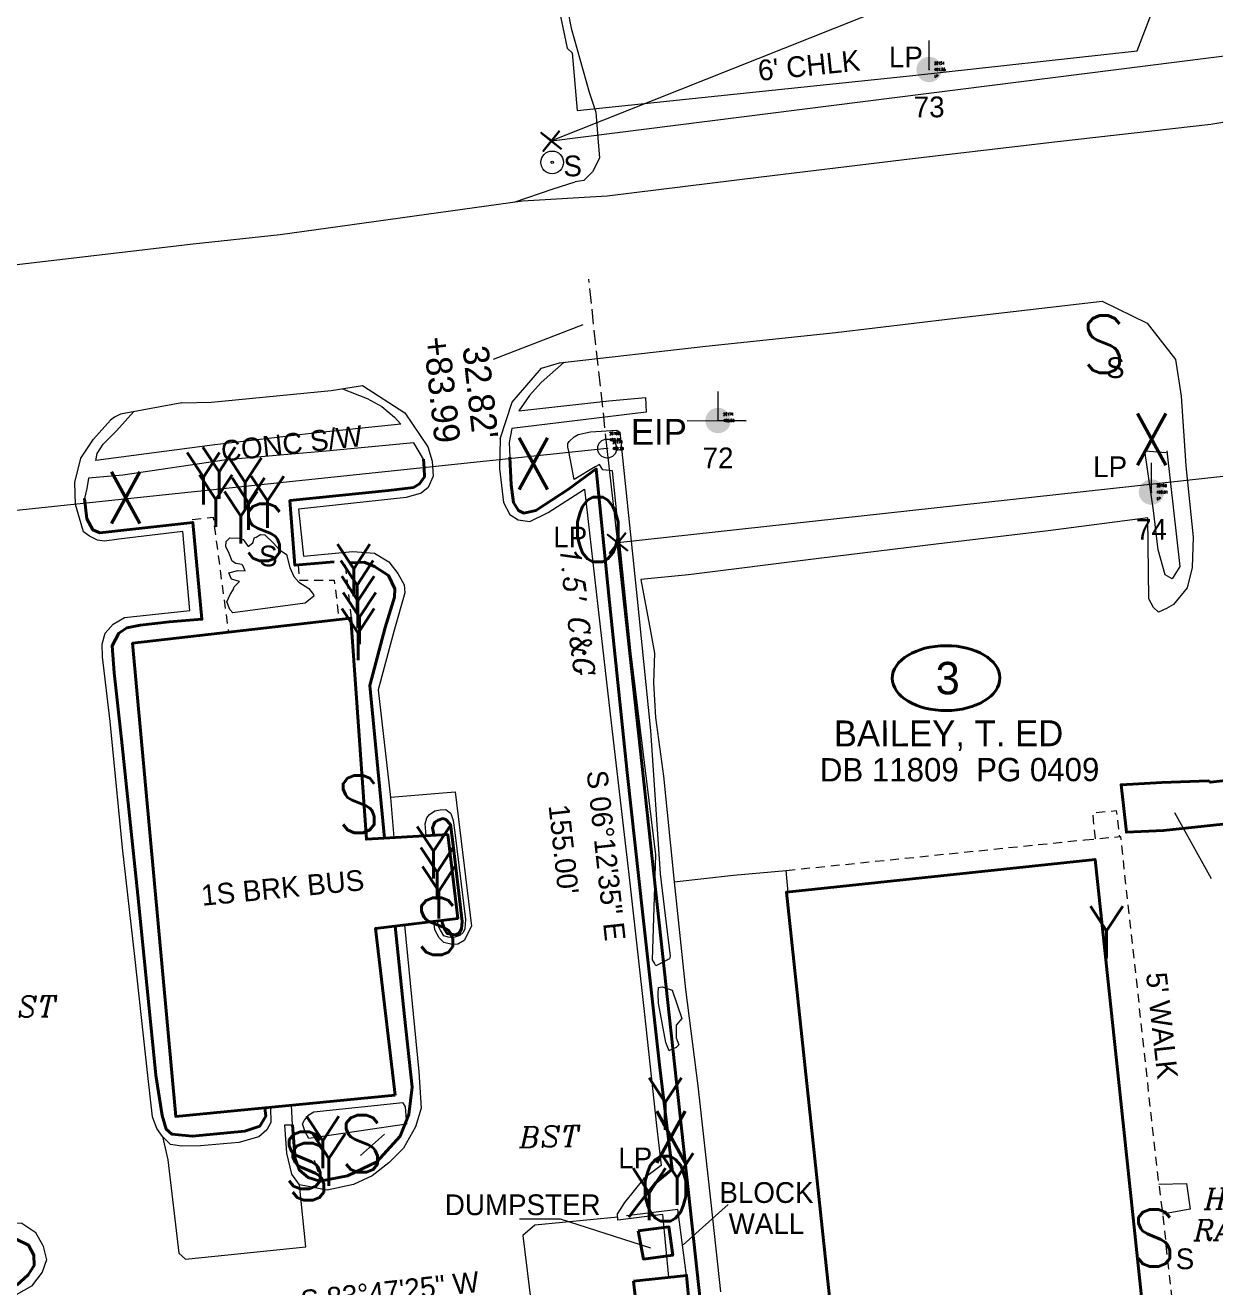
# Model space of a CAD drawing. Extents: x 2081991 to 2084654, y 739892 to 742657.
# Drawn here: x 2082209.9 to 2082439.1, y 741020.6 to 741263.8 of the extents above; entities that cross this region are included whole.
import ezdxf
from ezdxf.enums import TextEntityAlignment as Align

# ---------------------------------------------------------------- set-up
doc = ezdxf.new("R2010")
doc.units = 0
doc.header["$MEASUREMENT"] = 0
doc.linetypes.add('DGN Style 2', pattern=[2.872098, 1.723259, -1.148839])
doc.linetypes.add('DGN Style 3', pattern=[4.020938, 2.872099, -1.148839])
for name, color, linetype, lineweight in [('Exist Building', 30, 'Continuous', 40), ('Exist Building Leader', 30, 'Continuous', 13), ('Exist Building Paved Walk Topo', 30, 'DGN Style 2', 13), ('Exist Building Paved Walk Topo Text', 30, 'Continuous', 13), ('Exist Building Text', 30, 'Continuous', 13), ('Exist Other Culture Area Outline', 30, 'Continuous', 13), ('Exist Other Culture Area Outline Leader', 30, 'Continuous', 13), ('Exist Other Culture Area Outline Text', 30, 'Continuous', 13), ('Exist Other Culture Fence Line', 30, 'Continuous', 13), ('Exist Other Culture Fence Line Text', 30, 'Continuous', 13), ('Exist Other Culture Sign CELL', 30, 'Continuous', 13), ('Exist Other Culture Sign Text', 30, 'Continuous', 13), ('Exist Property Corner CELL', 6, 'Continuous', 30), ('Exist Property Deed Book Text', 6, 'Continuous', 40), ('Exist Property Iron Pin CELL', 6, 'Continuous', 13), ('Exist Property Iron Pin Cogo Elevation', 6, 'Continuous', 0), ('Exist Property Iron Pin Cogo Number', 6, 'Continuous', 0), ('Exist Property Iron Pin Text', 6, 'Continuous', 13), ('Exist Property Line', 6, 'Continuous', 40), ('Exist Property Line Text', 6, 'Continuous', 13), ('Exist Property Owner Text', 6, 'Continuous', 40), ('Exist Property Tie Line', 7, 'DGN Style 3', 13), ('Exist Property Tie Line Leader', 7, 'Continuous', 13), ('Exist Property Tie Line Text', 7, 'Continuous', 13), ('Exist Right of Way Line', 6, 'Continuous', 13), ('Exist Roads EOP', 2, 'Continuous', 13), ('Exist Roads EOP Other', 2, 'Continuous', 13), ('Exist Roads EOP Other Text', 2, 'Continuous', 13), ('Exist Roads EOP Text', 2, 'Continuous', 13), ('Exist Utilities Other Pole Cogo Comment', 1, 'Continuous', 0), ('Exist Utilities Other Pole Cogo Elevation', 1, 'Continuous', 0), ('Exist Utilities Other Pole Cogo Number', 1, 'Continuous', 0), ('Exist Utilities Other Pole Text', 1, 'Continuous', 13), ('Exist Utilities Power Joint Use Telephone CELL', 1, 'Continuous', 13), ('Exist Utilities Power Joint Use Telephone Cogo Elevation', 1, 'Continuous', 0), ('Exist Utilities Power Joint Use Telephone Cogo Number', 1, 'Continuous', 0), ('Exist Utilities Power Joint Use Telephone Text Tag Number', 1, 'Continuous', 13), ('Exist Utilities Power Pole CELL', 1, 'Continuous', 13), ('Exist Utilities Power Pole Text Tag Number', 1, 'Continuous', 13), ('Exist Vegetation Shrub CELL', 3, 'Continuous', 13), ('Old_Level_11', 7, 'Continuous', 0), ('Old_Level_23', 7, 'Continuous', 0), ('Old_Level_3', 7, 'Continuous', 0), ('Old_Level_5', 7, 'Continuous', 0), ('Old_Level_8', 7, 'Continuous', 0), ('Old_Level_9', 7, 'Continuous', 0)]:
    doc.layers.add(name, color=color, linetype=linetype, lineweight=lineweight)
doc.styles.add('Style-ITALICS', font='ITALICS.shx')
doc.styles.add('Style-STANDARD', font='STANDARD.shx')
doc.styles.add('Style-WORKING', font='WORKING.shx')

# ---------------------------------------------------------------- blocks, each defined once
blk = doc.blocks.new('EXIST PROPERTY IRON PIN_2')
at = {"layer": 'Exist Property Iron Pin CELL'}
for radius in [0.00367, 0.000118]:
    blk.add_circle((0, 0), radius, dxfattribs=at)
blk = doc.blocks.new('EXIST PROPERTY CORNER_1')
at = {"layer": 'Exist Property Corner CELL', "flags": 128}
blk.add_lwpolyline([(-0.05, 0), (0.05, 0), (0, 0), (0, 0.05), (0, -0.05)], dxfattribs=at)
at = {"layer": 'Exist Property Corner CELL'}
blk.add_point((0, 0), dxfattribs=at)
blk = doc.blocks.new('EXIST OTHER CULTURE SIGN')
at = {"color": 0, "linetype": 'ByBlock', "lineweight": -2}
for radius in [0.0436, 0.0048]:
    blk.add_circle((0, 0), radius, dxfattribs=at)
blk = doc.blocks.new('EXIST UTILITIES POWER JOINT USE TELEPHONE')
at = {"layer": 'Exist Utilities Power Joint Use Telephone CELL'}
h = blk.add_hatch(color=256, dxfattribs=at)
edge = h.paths.add_edge_path()
edge.add_arc((0.000024, 0.000125), 0.049003, 0, 360)
at = {"layer": 'Exist Utilities Power Joint Use Telephone CELL', "flags": 128}
blk.add_lwpolyline([(-0.11875, 0), (0.108, -0.00075), (0, -0.000393), (0, 0.1125)], dxfattribs=at)
at = {"layer": 'Exist Utilities Power Joint Use Telephone CELL'}
blk.add_point((0, 0), dxfattribs=at)
at = {"layer": 'Exist Utilities Power Joint Use Telephone Text Tag Number', "style": 'Style-WORKING'}
blk.add_attdef('pole number', text='', height=0.08, dxfattribs=at).set_placement((0, -0.144), align=Align.MIDDLE_CENTER)
blk = doc.blocks.new('EXIST UTILITIES POWER POLE')
at = {"layer": 'Exist Utilities Power Pole CELL'}
h = blk.add_hatch(color=256, dxfattribs=at)
edge = h.paths.add_edge_path()
edge.add_arc((0, 0), 0.049, 0, 360)
blk.add_line((0, 0), (0, 0.1125), dxfattribs=at)
blk.add_point((0, 0), dxfattribs=at)
at = {"layer": 'Exist Utilities Power Pole Text Tag Number', "style": 'Style-WORKING'}
blk.add_attdef('pole number', text='', height=0.08, dxfattribs=at).set_placement((0, -0.144), align=Align.MIDDLE_CENTER)
blk = doc.blocks.new('Exist Property Owner Number Topo_20')
at = {"layer": 'Exist Property Owner Text', "color": 6}
blk.add_ellipse((0, 0), major_axis=(10.375, 0), ratio=0.6024096386, dxfattribs=at)
at = {"layer": 'Exist Property Owner Text', "color": 6, "style": 'Style-WORKING'}
blk.add_text('3', height=6.25, dxfattribs=at).set_placement((0.319945, 0), align=Align.MIDDLE_CENTER)

msp = doc.modelspace()

# ---------------------------------------------------------------- linework, layer by layer
at = {"layer": 'Exist Building', "flags": 128}
for points in [[(2082281.197499, 741057.559397), (2082277.391507, 741089.692333), (2082293.230725, 741091.634579), (2082291.297979, 741107.799797), (2082275.64876, 741106.876298), (2082272.667766, 741149.492463), (2082230.58985, 741144.643473), (2082238.900334, 741053.464655), (2082281.197499, 741057.559397)], [(2082328.018343, 741031.403743), (2082333.936322, 741032.184544), (2082334.658453, 741026.711248), (2082329.041123, 741025.970114), (2082328.018343, 741031.403743)], [(2082327.09839, 741021.753418), (2082327.953516, 741014.330068), (2082337.992418, 741015.431336), (2082337.31476, 741022.819413), (2082327.09839, 741021.753418)]]:
    msp.add_lwpolyline(points, close=True, dxfattribs=at)
at = {"layer": 'Exist Building Leader', "ltscale": 50, "flags": 128}
for points in [[(2082431.315768, 741112.028168), (2082438.421201, 741099.342473)], [(2082330.46111, 741028.115068), (2082313.032337, 741033.645744), (2082305.163377, 741033.645744)]]:
    msp.add_lwpolyline(points, dxfattribs=at)
at = {"layer": 'Exist Building Paved Walk Topo'}
msp.add_line((2082272.792766, 741149.503213), (2082271.549519, 741160.083692), dxfattribs=at)
at = {"layer": 'Exist Building Paved Walk Topo', "flags": 128}
for points in [[(2082242.080828, 741168.537925), (2082246.087569, 741168.967424), (2082249.014814, 741147.050218)], [(2082262.462787, 741159.734443), (2082262.731036, 741156.844448), (2082269.427773, 741156.841948), (2082270.338021, 741149.220464)], [(2082416.111479, 741106.962798), (2082415.61298, 741112.012538), (2082420.127471, 741112.404287), (2082420.71647, 741107.393547)], [(2082414.085233, 741106.773299), (2082420.91197, 741107.411797), (2082424.202963, 741077.617857), (2082426.771208, 741053.904154), (2082428.329455, 741040.244682), (2082429.059454, 741034.580943), (2082431.276949, 741013.844234), (2082433.983694, 740988.324286), (2082437.040188, 740962.578587), (2082437.735186, 740955.520351), (2082438.477185, 740949.404363), (2082431.766448, 740948.574115), (2082391.142529, 740944.180124), (2082383.725044, 740943.385375), (2082384.264043, 740939.454133), (2082344.818122, 740935.000892), (2082311.238189, 740931.1564), (2082305.71495, 740930.593151), (2082305.015952, 740936.456639)], [(2082356.526599, 741100.88256), (2082414.085233, 741106.773299)]]:
    msp.add_lwpolyline(points, dxfattribs=at)
at = {"layer": 'Exist Other Culture Area Outline', "ltscale": 50, "flags": 128}
msp.add_lwpolyline([(2082337.31476, 741022.819413), (2082335.647837, 741035.517459), (2082325.752774, 741034.329652)], dxfattribs=at)
at = {"layer": 'Exist Other Culture Area Outline Leader', "ltscale": 50, "flags": 128}
msp.add_lwpolyline([(2082336.69723, 741028.725551), (2082345.346583, 741036.468497)], dxfattribs=at)
at = {"layer": 'Exist Other Culture Fence Line', "ltscale": 50, "flags": 128}
msp.add_lwpolyline([(2082524.988262, 741373.157266), (2082524.057014, 741390.453231), (2082497.026068, 741379.923752), (2082429.687452, 741357.877546), (2082402.630006, 741348.342565), (2082371.256069, 741337.100088), (2082357.134097, 741331.1676), (2082349.593862, 741326.822109), (2082339.094633, 741318.054126), (2082322.186167, 741303.251156), (2082310.240691, 741292.381427), (2082310.485691, 741277.745707), (2082314.342183, 741259.351243), (2082315.253931, 741258.416245), (2082316.254429, 741247.348267), (2082380.94205, 741254.084504), (2082424.162213, 741258.855494), (2082430.204201, 741274.599463), (2082446.495419, 741276.553709)], dxfattribs=at)
at = {"layer": 'Exist Property Line', "ltscale": 50}
msp.add_line((2082324.078609, 741164.012905), (2082340.844464, 741009.922327), dxfattribs=at)
at = {"layer": 'Exist Property Tie Line', "flags": 128}
msp.add_lwpolyline([(2082322.037055, 741182.17854), (2082318.475167, 741214.801713)], dxfattribs=at)
at = {"layer": 'Exist Property Tie Line Leader', "ltscale": 50, "flags": 128}
msp.add_lwpolyline([(2082317.331129, 741206.046103), (2082300.071403, 741199.354069)], dxfattribs=at)
at = {"layer": 'Exist Right of Way Line', "ltscale": 50, "flags": 128}
for points in [[(2082544.4932, 741334.2295), (2082311.289199, 741241.469713)], [(2082311.289199, 741241.469713), (2082534.50841, 741269.721861), (2082576.363, 741278.2154)], [(2082597.784, 741193.9857), (2082324.078609, 741164.012905)], [(2082324.078609, 741164.012905), (2082322.037055, 741182.17854), (2082172.023677, 741166.478994)]]:
    msp.add_lwpolyline(points, dxfattribs=at)
at = {"layer": 'Exist Roads EOP', "ltscale": 50, "flags": 128}
for points in [[(2082839.810429, 741291.515062), (2082820.907299, 741289.342138), (2082790.516064, 741285.640067), (2082759.972762, 741282.649508), (2082728.560974, 741279.755768), (2082696.621021, 741276.466529), (2082666.015966, 741272.881882), (2082637.43402, 741269.554462), (2082622.289802, 741267.712958), (2082573.224494, 741261.760929), (2082544.8194, 741258.302189), (2082527.15823, 741256.242334), (2082497.595989, 741252.778214), (2082468.248035, 741249.562007), (2082438.375655, 741244.610616), (2082408.78469, 741241.285089), (2082380.850743, 741238.038082), (2082351.729957, 741234.50981), (2082322.054291, 741230.832126), (2082305.702301, 741229.868824), (2082259.037968, 741223.394069), (2082242.277609, 741221.588913), (2082176.00221, 741213.826085)], [(2082301.434102, 741184.034089), (2082303.74344, 741191.106302), (2082309.375943, 741197.702429), (2082312.837284, 741198.721533), (2082341.029189, 741201.922173), (2082366.087162, 741204.53733), (2082388.637186, 741207.228513), (2082417.399048, 741210.606727), (2082426.083344, 741206.32763), (2082431.506534, 741199.35837)], [(2082240.047082, 741191.00763), (2082245.796485, 741191.136232), (2082268.822977, 741193.36573), (2082274.915066, 741194.324835), (2082283.009848, 741189.051787), (2082287.492829, 741182.533597)], [(2082257.136047, 741055.126902), (2082257.210797, 741052.323408), (2082256.452049, 741050.90966), (2082254.931802, 741049.547913), (2082251.03406, 741048.430415), (2082243.647574, 741047.835666), (2082240.065832, 741047.758417), (2082237.885836, 741048.062166), (2082236.343339, 741049.577663), (2082235.269591, 741051.15991), (2082234.450343, 741053.382405), (2082233.584094, 741060.761891), (2082231.0206, 741084.294594), (2082228.653354, 741105.226552), (2082226.284859, 741129.597003), (2082224.795862, 741142.009478), (2082224.747612, 741144.505973), (2082225.289611, 741146.583719), (2082226.871608, 741148.345215), (2082229.027104, 741149.633463), (2082241.625328, 741150.94621), (2082240.259331, 741166.22168), (2082227.956356, 741164.699433), (2082225.160111, 741164.353433), (2082223.834614, 741164.517183), (2082222.275617, 741165.290182), (2082221.094869, 741166.12743), (2082219.579623, 741171.372169), (2082219.466623, 741175.622411), (2082220.59062, 741180.303652), (2082223.062116, 741184.007394), (2082226.345359, 741187.638387)], [(2082213.299385, 741028.656955), (2082211.951638, 741031.00995), (2082209.242893, 741032.820197), (2082204.335903, 741032.906696), (2082193.707924, 741032.370197), (2082190.418181, 741057.349897), (2082187.054438, 741083.757095), (2082184.423943, 741108.446545), (2082182.273447, 741128.714505), (2082180.025952, 741147.188218), (2082178.740954, 741161.452189), (2082189.694682, 741162.666937), (2082194.432673, 741163.498935), (2082196.07192, 741164.465683), (2082197.377917, 741166.400929), (2082197.750916, 741168.709425), (2082197.176167, 741171.933668), (2082195.340421, 741174.943662), (2082192.200427, 741178.678905), (2082188.627434, 741181.678649), (2082184.386193, 741183.266896), (2082181.837448, 741183.647645)], [(2082301.434102, 741184.034089), (2082301.311209, 741178.308906), (2082302.027208, 741171.812169), (2082303.265455, 741169.492423), (2082304.886452, 741168.431425), (2082307.156697, 741168.129926), (2082310.64019, 741169.851672), (2082317.632926, 741174.363663), (2082320.207921, 741151.753959), (2082322.797166, 741129.289754), (2082326.369409, 741098.453565), (2082329.252153, 741073.119366), (2082331.560149, 741051.697409), (2082332.452647, 741044.010924), (2082329.081404, 741041.477679), (2082325.384661, 741036.890688), (2082324.012164, 741034.736693)], [(2082287.492829, 741182.533597), (2082288.331235, 741179.773153), (2082288.498735, 741176.881658), (2082287.561987, 741174.684913), (2082286.179489, 741173.580165), (2082283.288495, 741172.724917), (2082262.551787, 741170.507421), (2082263.535035, 741161.447939), (2082273.013516, 741162.333938), (2082277.221007, 741162.011688), (2082279.944002, 741160.346691), (2082281.705748, 741158.076946), (2082282.939246, 741155.9377), (2082283.034746, 741154.383953), (2082280.91675, 741146.924968), (2082277.886256, 741135.677241), (2082280.248751, 741114.926282), (2082280.92475, 741107.215798)]]:
    msp.add_lwpolyline(points, dxfattribs=at)
at = {"layer": 'Exist Roads EOP Other', "ltscale": 50, "flags": 128}
msp.add_lwpolyline([(2082428.306455, 741040.446181), (2082433.679194, 741040.531931), (2082434.370943, 741035.627441), (2082429.054454, 741034.619693)], dxfattribs=at)
at = {"layer": 'Old_Level_11', "color": 3, "linetype": 'Continuous', "lineweight": 13, "ltscale": 49.9999, "flags": 128}
for points in [[(2082315.67993, 741176.20891), (2082314.631182, 741181.610649), (2082314.464183, 741182.438647), (2082314.444933, 741183.162146), (2082314.687682, 741183.566895), (2082315.67718, 741184.461893), (2082316.462429, 741184.881142), (2082318.837424, 741185.414891), (2082323.896664, 741185.730641), (2082324.486913, 741185.311892), (2082327.661906, 741154.447203), (2082330.397401, 741127.842006), (2082332.219647, 741100.199062), (2082333.193145, 741092.189078), (2082334.161893, 741084.359843), (2082334.066894, 741083.850594), (2082333.281645, 741083.431595), (2082331.387649, 741082.512347), (2082331.120899, 741083.011846), (2082330.7779, 741083.654345), (2082331.433149, 741103.906554), (2082326.641158, 741142.625727), (2082323.060416, 741177.859656), (2082321.205169, 741178.057406), (2082320.562171, 741179.089904), (2082320.562171, 741179.089904), (2082319.705672, 741178.632655), (2082315.67993, 741176.20891)], [(2082249.164813, 741161.985188), (2082248.550315, 741163.308186), (2082248.597564, 741164.250684), (2082249.301813, 741164.993432), (2082251.186559, 741164.898682), (2082251.881558, 741164.627683), (2082252.857806, 741163.314436), (2082253.780804, 741163.990434), (2082254.042304, 741165.047182), (2082254.365803, 741165.128182), (2082255.222551, 741165.585431), (2082256.0553, 741165.571431), (2082257.764546, 741163.915684), (2082258.845294, 741162.749937), (2082260.211791, 741161.736439), (2082260.89304, 741159.256944), (2082261.626538, 741157.538947), (2082262.598036, 741156.406449), (2082264.511783, 741155.226702), (2082265.411531, 741154.056204), (2082265.492531, 741153.732705), (2082263.827284, 741152.385207), (2082249.868062, 741150.529211), (2082249.344313, 741151.16696), (2082248.725064, 741152.670707), (2082249.376563, 741154.027454), (2082249.966562, 741154.984202), (2082250.132811, 741155.531701), (2082251.155809, 741156.536199), (2082251.155809, 741156.536199), (2082249.623312, 741157.002198), (2082249.156313, 741158.220446), (2082250.84581, 741158.663695), (2082252.259557, 741158.592695), (2082251.797558, 741159.630193), (2082251.611808, 741159.806193), (2082250.483811, 741160.029442), (2082249.783812, 741160.481441), (2082249.164813, 741161.985188)], [(2082334.554143, 741077.782357), (2082336.435889, 741072.366367), (2082335.313141, 741071.03337), (2082335.294141, 741070.381371), (2082335.304391, 741068.644125), (2082335.84739, 741067.283128), (2082335.319141, 741066.726129), (2082334.067644, 741066.14963), (2082333.996144, 741066.11163), (2082333.338895, 741067.686877), (2082331.941898, 741075.287362), (2082331.855648, 741077.167358), (2082331.898148, 741078.290606), (2082332.654896, 741078.419355), (2082334.554143, 741077.782357)], [(2082283.385245, 741051.989908), (2082264.545533, 741049.225664), (2082263.859784, 741050.510661), (2082263.331035, 741052.016908), (2082263.709034, 741052.768907), (2082264.551283, 741053.768655), (2082265.512531, 741054.373403), (2082282.641496, 741056.1329), (2082282.660496, 741056.09715), (2082283.079746, 741055.311902), (2082283.385245, 741051.989908)]]:
    msp.add_lwpolyline(points, close=True, dxfattribs=at)
msp.add_lwpolyline([(2082429.862702, 741181.750649), (2082432.356697, 741159.464943), (2082430.9177, 741157.091698), (2082429.558453, 741157.833697), (2082428.181455, 741162.647687), (2082427.291457, 741170.243672), (2082425.64571, 741181.746899), (2082429.708202, 741181.438899)], dxfattribs=at)
at = {"layer": 'Old_Level_3', "color": 2, "linetype": 'Continuous', "lineweight": 13, "ltscale": 49.9999}
msp.add_line((2082356.875348, 741096.620569), (2082356.526599, 741100.88256), dxfattribs=at)
at = {"layer": 'Old_Level_3', "color": 2, "linetype": 'Continuous', "lineweight": 13, "ltscale": 49.9999, "flags": 128}
for points in [[(2082311.206439, 741287.760437), (2082311.865438, 741279.628703), (2082315.090431, 741263.190236), (2082318.585674, 741250.88526), (2082319.828922, 741247.009018), (2082320.213671, 741242.078278), (2082320.536171, 741238.123286), (2082319.211423, 741235.536041), (2082317.536677, 741233.862544), (2082315.88918, 741233.551295)], [(2082304.093307, 741229.645574), (2082311.653438, 741232.207798), (2082315.88918, 741233.551295)], [(2082313.763072, 741198.826638), (2082309.320943, 741194.919872), (2082307.053948, 741192.379877), (2082305.031952, 741189.466383), (2082322.320417, 741191.356629), (2082329.397653, 741192.015878), (2082329.562903, 741189.214884), (2082303.657454, 741186.02714), (2082303.149205, 741183.371145), (2082303.297455, 741180.515651)], [(2082431.506534, 741199.35837), (2082432.627946, 741192.267378), (2082433.545945, 741178.862404), (2082434.925942, 741165.107682), (2082434.756442, 741159.238944), (2082433.755694, 741155.357201), (2082431.127199, 741152.119958), (2082429.789952, 741151.360459), (2082428.233705, 741150.667461), (2082427.305457, 741151.547709), (2082426.409959, 741153.224956), (2082426.193209, 741168.838674), (2082406.984498, 741166.336179), (2082385.424541, 741163.771185), (2082362.784086, 741160.99644), (2082337.728386, 741157.849446), (2082328.540155, 741156.935198), (2082330.361651, 741146.992968), (2082331.162399, 741142.742977), (2082330.97165, 741137.000488), (2082331.366399, 741130.332502), (2082332.897646, 741119.043274), (2082334.905642, 741098.699065), (2082337.122887, 741077.962356), (2082339.518133, 741059.384143), (2082341.983628, 741036.807939), (2082343.833374, 741019.681223)], [(2082271.050395, 741193.716402), (2082275.79326, 741191.836878), (2082278.640004, 741190.283882), (2082281.03, 741188.211886), (2082282.277247, 741186.905638), (2082266.088279, 741185.189642), (2082246.403319, 741182.891646), (2082223.479865, 741179.873902), (2082223.769864, 741181.2209), (2082224.916362, 741183.025146), (2082227.454607, 741185.572391), (2082230.80135, 741189.302634)], [(2082240.047082, 741191.00763), (2082228.232105, 741188.828885), (2082227.125607, 741188.238136), (2082226.345359, 741187.638387)], [(2082286.639238, 741180.108152), (2082284.798742, 741183.298896), (2082267.883776, 741181.653649), (2082248.688814, 741179.984152), (2082228.730604, 741177.081658), (2082222.086367, 741176.470409), (2082221.741868, 741174.452163), (2082221.340369, 741172.541167)], [(2082280.352251, 741114.980282), (2082289.616482, 741115.751781), (2082292.757726, 741116.05253), (2082295.87397, 741090.109082), (2082294.444723, 741087.374337), (2082293.250225, 741086.691089), (2082292.148477, 741086.607339), (2082290.58248, 741086.963838), (2082289.634982, 741087.879836), (2082288.851484, 741089.433583), (2082288.608234, 741091.09208)], [(2082287.175237, 741107.524047), (2082286.950738, 741109.834792), (2082287.300237, 741110.98429), (2082287.825986, 741111.631789), (2082288.820484, 741112.346037), (2082289.845982, 741112.572537), (2082290.93123, 741112.601287), (2082291.245479, 741112.356287), (2082291.797728, 741112.009038), (2082291.873978, 741111.866288), (2082292.362227, 741110.521791), (2082292.660476, 741108.158796), (2082294.716972, 741091.417829), (2082294.619972, 741089.623333), (2082294.258473, 741088.925834), (2082293.658974, 741088.330836), (2082292.473977, 741087.973586), (2082291.405479, 741087.999336), (2082290.565231, 741088.284586), (2082289.903482, 741089.352833), (2082289.503483, 741090.102332), (2082289.312733, 741091.14708)], [(2082334.909892, 741098.660565), (2082346.379369, 741099.960812), (2082356.526599, 741100.88256)], [(2082282.966996, 741090.329582), (2082285.72949, 741062.041888), (2082286.205239, 741055.050402), (2082285.087991, 741051.473159), (2082282.754496, 741047.338667), (2082279.933002, 741044.548673), (2082276.778258, 741042.039428), (2082273.149765, 741040.331932), (2082268.074026, 741039.273684), (2082262.726286, 741040.271682), (2082261.259539, 741042.331928), (2082260.282541, 741046.396419), (2082259.938292, 741051.853158), (2082261.368539, 741051.836908), (2082261.196539, 741055.619651)], [(2082236.343339, 741049.577663), (2082237.379087, 741045.135922), (2082239.488583, 741027.092958), (2082240.78608, 741025.95096), (2082263.962034, 741028.323956), (2082262.726286, 741040.271682)], [(2082324.056914, 741034.088694), (2082308.089695, 741032.520697), (2082305.75345, 741030.539951), (2082308.246945, 741010.589491)], [(2082333.911207, 741022.503571), (2082332.757896, 741034.589443), (2082324.100663, 741033.453945), (2082324.012164, 741034.736693)], [(2082213.299385, 741028.656955), (2082213.990384, 741025.815711), (2082213.148885, 741023.440465), (2082211.083889, 741020.778971), (2082202.775156, 741016.06923), (2082196.651668, 741009.498993), (2082193.303925, 741000.650011), (2082192.996426, 740994.524273), (2082198.123665, 740975.98281), (2082204.225903, 740958.878844), (2082212.156387, 740941.09963), (2082226.881858, 740912.822937), (2082228.005856, 740910.029442), (2082228.310855, 740909.458193), (2082229.730852, 740903.704455), (2082230.460601, 740899.416213), (2082230.143351, 740893.652475), (2082228.278937, 740885.838471)]]:
    msp.add_lwpolyline(points, dxfattribs=at)
at = {"layer": 'Old_Level_3', "color": 2, "linetype": 'Continuous', "lineweight": 40, "ltscale": 49.9999, "flags": 128}
for points in [[(2082269.411023, 741160.319442), (2082261.862538, 741159.683943), (2082260.89729, 741172.146668), (2082279.885002, 741174.118414), (2082284.720492, 741174.681663), (2082285.89574, 741175.400661), (2082286.802238, 741176.709909), (2082286.739738, 741178.373155), (2082286.639238, 741180.108152)], [(2082303.297455, 741180.515651), (2082303.530205, 741175.182412), (2082303.999954, 741171.810419), (2082304.928702, 741170.242422), (2082305.97345, 741169.745423), (2082308.276945, 741170.241172), (2082314.574933, 741174.336413), (2082319.918672, 741178.243406), (2082322.253667, 741154.450953), (2082325.91041, 741119.762023), (2082328.922404, 741092.295578), (2082332.134897, 741063.422635), (2082334.570893, 741043.307176), (2082331.275649, 741040.631181), (2082328.002406, 741036.453689), (2082326.201659, 741034.070944)], [(2082221.340369, 741172.541167), (2082221.769868, 741168.643175), (2082222.893866, 741166.537429), (2082224.267113, 741165.94043), (2082242.186327, 741167.938176), (2082243.931824, 741149.288214), (2082237.682836, 741148.795965), (2082232.035598, 741148.120716), (2082229.496603, 741147.636967), (2082227.950106, 741146.582219), (2082226.639608, 741144.139974), (2082227.031608, 741138.937984), (2082228.420605, 741126.19701), (2082231.733598, 741094.901572), (2082235.033092, 741061.397639), (2082236.270589, 741053.666155), (2082237.083087, 741051.02716), (2082238.159085, 741050.042412), (2082242.078578, 741049.658163), (2082252.206557, 741050.615661), (2082255.112051, 741051.615909), (2082256.256049, 741053.510655), (2082256.096549, 741055.125902)], [(2082279.154003, 741107.096298), (2082276.324759, 741136.540489), (2082279.267503, 741147.695467), (2082281.048, 741153.552705), (2082281.113999, 741155.147202), (2082279.868752, 741157.738447), (2082277.198007, 741159.477193), (2082275.222511, 741160.256942), (2082272.600016, 741160.187192)], [(2082288.598234, 741107.779047), (2082288.364485, 741109.076044), (2082288.618984, 741109.716293), (2082288.823484, 741110.192292), (2082289.446983, 741110.571041), (2082290.343981, 741110.86629), (2082290.94623, 741110.683291), (2082291.822228, 741109.729293), (2082292.380227, 741105.762301), (2082294.057974, 741091.02008), (2082293.986974, 741089.606583), (2082293.537475, 741088.816335), (2082292.804726, 741088.470835), (2082291.969228, 741088.575335), (2082291.186229, 741088.753585), (2082290.76973, 741089.448333), (2082290.262231, 741090.828581), (2082290.269231, 741091.24158)], [(2082261.368539, 741051.836908), (2082261.922538, 741045.299922), (2082262.723036, 741043.112926), (2082264.444033, 741041.692929), (2082266.688278, 741041.01068), (2082271.964018, 741042.037928), (2082277.648506, 741044.705173), (2082282.149497, 741049.675413), (2082283.830494, 741053.828655), (2082284.449993, 741059.112144), (2082282.965496, 741072.719117), (2082281.198999, 741090.119582)], [(2082208.182395, 741029.823703), (2082210.548391, 741028.655955), (2082211.577139, 741026.728709), (2082211.610888, 741024.774963), (2082210.483641, 741022.934966), (2082208.292395, 741020.93997)]]:
    msp.add_lwpolyline(points, dxfattribs=at)
at = {"layer": 'Old_Level_5', "color": 30, "linetype": 'Continuous', "lineweight": 40, "flags": 128}
msp.add_lwpolyline([(2082441.893678, 741109.943292), (2082429.243203, 741108.556795), (2082422.084967, 741108.221296), (2082421.04447, 741117.387777), (2082428.923704, 741117.833027), (2082437.873936, 741118.161776), (2082438.261935, 741117.864526), (2082441.184179, 741118.231776), (2082441.893678, 741109.943292)], close=True, dxfattribs=at)
at = {"layer": 'Old_Level_8', "color": 30, "linetype": 'Continuous', "lineweight": 13}
msp.add_line((2082279.147503, 741050.048912), (2082274.515513, 741045.92567), dxfattribs=at)
at = {"layer": 'Old_Level_8', "color": 30, "linetype": 'Continuous', "lineweight": 40, "flags": 128}
msp.add_lwpolyline([(2082335.460641, 740939.847632), (2082304.904202, 740936.662639), (2082295.60747, 740935.693641), (2082291.589228, 740974.247564), (2082368.211575, 740982.238048), (2082368.732824, 740982.292548), (2082368.594574, 740983.599545), (2082356.569349, 741096.687819), (2082416.03273, 741103.004306), (2082420.269221, 741063.091386), (2082426.912458, 741000.506761), (2082427.000958, 740999.672013)], dxfattribs=at)
at = {"layer": 'Old_Level_8', "color": 30, "linetype": 'Continuous', "lineweight": 13, "flags": 128}
msp.add_lwpolyline([(2082266.363279, 741042.812677), (2082265.65353, 741045.001922)], dxfattribs=at)

# ---------------------------------------------------------------- block references
at = {"layer": 'Exist Other Culture Sign CELL', "xscale": 50, "yscale": 50, "zscale": 50}
msp.add_blockref('EXIST OTHER CULTURE SIGN', (2082311.443689, 741237.329037), dxfattribs=at)
at = {"layer": 'Exist Property Corner CELL', "xscale": 50, "yscale": 50, "zscale": 50, "rotation": 141.209756}
for p in [(2082311.289199, 741241.469713), (2082324.078609, 741164.012905)]:
    msp.add_blockref('EXIST PROPERTY CORNER_1', p, dxfattribs=at)
at = {"layer": 'Exist Property Iron Pin CELL', "xscale": 500, "yscale": 500, "zscale": 500}
msp.add_blockref('EXIST PROPERTY IRON PIN_2', (2082322.0371, 741182.1785), dxfattribs=at)
at = {"layer": 'Exist Property Owner Text', "color": 6, "rotation": 0.233433}
msp.add_blockref('Exist Property Owner Number Topo_20', (2082387.327594, 741137.938061), dxfattribs=at)
at = {"layer": 'Exist Utilities Power Joint Use Telephone CELL', "xscale": 50, "yscale": 50, "zscale": 50}
msp.add_blockref('EXIST UTILITIES POWER JOINT USE TELEPHONE', (2082343.392935, 741187.574931), dxfattribs=at).add_auto_attribs({'pole number': '72'})
at = {"layer": 'Exist Utilities Power Pole CELL', "xscale": 50, "yscale": 50, "zscale": 50}
for p, values in [((2082384.066683, 741255.219678), {'pole number': '73'}), ((2082426.904563, 741173.788758), {'pole number': '74'})]:
    msp.add_blockref('EXIST UTILITIES POWER POLE', p, dxfattribs=at).add_auto_attribs(values)

# ---------------------------------------------------------------- texts
at = {"layer": 'Exist Building Paved Walk Topo Text', "style": 'Style-WORKING'}
for s, rotation, p in [('CONC S/W', 6.40208, (2082261.230024, 741183.157226)), ("5' WALK", 276.181164, (2082428.946729, 741070.96632))]:
    msp.add_text(s, height=4, rotation=rotation, dxfattribs=at).set_placement(p, align=Align.MIDDLE_CENTER)
at = {"layer": 'Exist Building Text', "style": 'Style-WORKING'}
msp.add_text('1S BRK BUS', height=4, rotation=5.52953, dxfattribs=at).set_placement((2082259.488914, 741097.563431), align=Align.MIDDLE_CENTER)
msp.add_text('DUMPSTER', height=4, dxfattribs=at).set_placement((2082305.756779, 741036.443616), align=Align.MIDDLE_CENTER)
at = {"layer": 'Exist Other Culture Area Outline Text', "insert": (2082352.719088, 741035.80183), "char_height": 4, "attachment_point": 5, "line_spacing_factor": 0.9, "style": 'Style-WORKING'}
msp.add_mtext('BLOCK\\PWALL', dxfattribs=at)
at = {"layer": 'Exist Other Culture Fence Line Text', "style": 'Style-WORKING'}
msp.add_text("6' CHLK", height=4, rotation=5.94506, dxfattribs=at).set_placement((2082360.913523, 741256.020466), align=Align.MIDDLE_CENTER)
at = {"layer": 'Exist Other Culture Sign Text', "style": 'Style-WORKING'}
for p in [(2082315.385268, 741236.642765), (2082419.936497, 741197.766763), (2082256.73252, 741161.47081), (2082433.361133, 741026.03161)]:
    msp.add_text('S', height=4, dxfattribs=at).set_placement(p, align=Align.MIDDLE_CENTER)
at = {"layer": 'Exist Property Deed Book Text', "style": 'Style-WORKING'}
msp.add_text('DB 11809  PG 0409', height=4.5, rotation=0.063665, dxfattribs=at).set_placement((2082389.940357, 741118.047698), align=Align.CENTER)
at = {"layer": 'Exist Property Iron Pin Cogo Elevation', "style": 'Style-STANDARD'}
for s, p in [('482.09', (2082322.4882, 741183.8546)), ('482.29', (2082323.0371, 741182.1785))]:
    msp.add_text(s, height=0.5, dxfattribs=at).set_placement(p, align=Align.MIDDLE_LEFT)
at = {"layer": 'Exist Property Iron Pin Cogo Number', "style": 'Style-STANDARD'}
for s, p in [('20169', (2082322.4882, 741185.1046)), ('20170', (2082323.0371, 741183.4285))]:
    msp.add_text(s, height=0.5, dxfattribs=at).set_placement(p, align=Align.MIDDLE_LEFT)
at = {"layer": 'Exist Property Iron Pin Text', "style": 'Style-WORKING'}
msp.add_text('EIP', height=5, dxfattribs=at).set_placement((2082331.991458, 741185.396311), align=Align.MIDDLE_CENTER)
at = {"layer": 'Exist Property Line Text', "style": 'Style-WORKING'}
for s, rotation, p in [('S 06°12\'35" E', 276.209651, (2082321.829904, 741103.75942)), ("155.00'", 276.209651, (2082313.652449, 741104.956415)), ('S 83°47\'25" W', 6.209651, (2082280.162278, 741019.795302))]:
    msp.add_text(s, height=4, rotation=rotation, dxfattribs=at).set_placement(p, align=Align.MIDDLE_CENTER)
at = {"layer": 'Exist Property Owner Text', "style": 'Style-WORKING'}
msp.add_text('BAILEY, T. ED', height=5, rotation=0.063665, dxfattribs=at).set_placement((2082387.803225, 741124.795327), align=Align.CENTER)
at = {"layer": 'Exist Property Tie Line Text', "style": 'Style-WORKING'}
for s, p in [('+83.99', (2082290.193818, 741193.529014)), ("32.82'", (2082297.60897, 741193.04024))]:
    msp.add_text(s, height=5, rotation=276.23103, dxfattribs=at).set_placement(p, align=Align.MIDDLE_CENTER)
at = {"layer": 'Exist Roads EOP Other Text', "insert": (2082443.019664, 741034.68446), "char_height": 4, "attachment_point": 5, "rotation": 0.91436455, "line_spacing_factor": 0.9, "style": 'Style-ITALICS'}
msp.add_mtext('H/C\\PRAMP', dxfattribs=at)
at = {"layer": 'Exist Roads EOP Text', "style": 'Style-ITALICS'}
msp.add_text("1.5' C&G", height=4, rotation=276.57495, dxfattribs=at).set_placement((2082316.301168, 741150.715189), align=Align.MIDDLE_CENTER)
at = {"layer": 'Exist Utilities Other Pole Cogo Comment', "style": 'Style-STANDARD'}
for p in [(2082385.0667, 741253.9697), (2082427.9046, 741172.5388)]:
    msp.add_text('LP', height=0.5, dxfattribs=at).set_placement(p, align=Align.MIDDLE_LEFT)
at = {"layer": 'Exist Utilities Other Pole Cogo Elevation', "style": 'Style-STANDARD'}
for s, p in [('491.55', (2082385.0667, 741255.2197)), ('490.91', (2082427.9046, 741173.7888))]:
    msp.add_text(s, height=0.5, dxfattribs=at).set_placement(p, align=Align.MIDDLE_LEFT)
at = {"layer": 'Exist Utilities Other Pole Cogo Number', "style": 'Style-STANDARD'}
for s, p in [('20151', (2082385.0667, 741256.4697)), ('20150', (2082427.9046, 741175.0388))]:
    msp.add_text(s, height=0.5, dxfattribs=at).set_placement(p, align=Align.MIDDLE_LEFT)
at = {"layer": 'Exist Utilities Other Pole Text', "style": 'Style-WORKING'}
for p in [(2082379.587666, 741257.648913), (2082418.9368, 741178.668265), (2082314.913758, 741165.123598), (2082327.437831, 741045.472825)]:
    msp.add_text('LP', height=4, dxfattribs=at).set_placement(p, align=Align.MIDDLE_CENTER)
at = {"layer": 'Exist Utilities Power Joint Use Telephone Cogo Elevation', "style": 'Style-STANDARD'}
msp.add_text('482.83', height=0.5, dxfattribs=at).set_placement((2082344.3929, 741187.5749), align=Align.MIDDLE_LEFT)
at = {"layer": 'Exist Utilities Power Joint Use Telephone Cogo Number', "style": 'Style-STANDARD'}
msp.add_text('20174', height=0.5, dxfattribs=at).set_placement((2082344.3929, 741188.8249), align=Align.MIDDLE_LEFT)
at = {"layer": 'Exist Vegetation Shrub CELL', "style": 'Style-STANDARD'}
for p in [(2082335.491713, 741041.41993), (2082330.140474, 741038.472185)]:
    msp.add_text('Y', height=9.99998, dxfattribs=at).set_placement(p, align=Align.MIDDLE_CENTER)
at = {"layer": 'Old_Level_11', "color": 3, "linetype": 'Continuous', "lineweight": 13, "style": 'Style-STANDARD'}
for s, p in [('X', (2082426.94953, 741183.963644)), ('X', (2082307.821268, 741179.267404)), ('Y', (2082244.224646, 741176.41516)), ('Y', (2082247.23714, 741177.472907)), ('Y', (2082252.28788, 741175.399162)), ('X', (2082229.228426, 741172.721917)), ('Y', (2082246.620141, 741172.099168)), ('Y', (2082252.898128, 741171.506169)), ('Y', (2082256.577621, 741171.878919)), ('Y', (2082251.447381, 741168.897425)), ('Y', (2082273.182838, 741158.761695)), ('Y', (2082273.845336, 741155.630201)), ('Y', (2082273.998586, 741152.593457)), ('Y', (2082274.299585, 741149.452214)), ('Y', (2082274.019586, 741146.36797)), ('Y', (2082288.568557, 741104.331304)), ('Y', (2082289.255306, 741100.295562)), ('Y', (2082289.570555, 741096.611819)), ('Y', (2082418.267048, 741088.972084)), ('Y', (2082333.223968, 741055.893151)), ('Y', (2082267.23035, 741048.510915)), ('X', (2082334.299215, 741049.496663)), ('Y', (2082268.407097, 741045.103422))]:
    msp.add_text(s, height=9.99998, dxfattribs=at).set_placement(p, align=Align.MIDDLE_CENTER)
at = {"layer": 'Old_Level_23', "color": 2, "linetype": 'Continuous', "lineweight": 13, "style": 'Style-ITALICS'}
for p in [(2082210.087416, 741074.620181), (2082310.889203, 741049.591854)]:
    msp.add_text('BST', height=3.999992, rotation=1.658853, dxfattribs=at).set_placement(p, align=Align.MIDDLE_CENTER)
at = {"layer": 'Old_Level_8', "color": 30, "linetype": 'Continuous', "lineweight": 13, "style": 'Style-STANDARD'}
for p in [(2082417.727331, 741202.292107), (2082255.910904, 741166.05268), (2082274.156618, 741113.653285), (2082289.280587, 741090.129082), (2082274.774866, 741048.227665), (2082263.748138, 741045.001922), (2082264.457887, 741042.812676), (2082427.419811, 741030.045202)]:
    msp.add_text('S', height=10.999978, dxfattribs=at).set_placement(p, align=Align.MIDDLE_CENTER)
at = {"layer": 'Old_Level_9', "color": 1, "linetype": 'Continuous', "lineweight": 13, "style": 'Style-STANDARD'}
for p in [(2082320.214449, 741166.577679), (2082333.262423, 741039.544183)]:
    msp.add_text('O', height=12.499975, dxfattribs=at).set_placement(p, align=Align.MIDDLE_CENTER)

doc.saveas('drawing.dxf')
